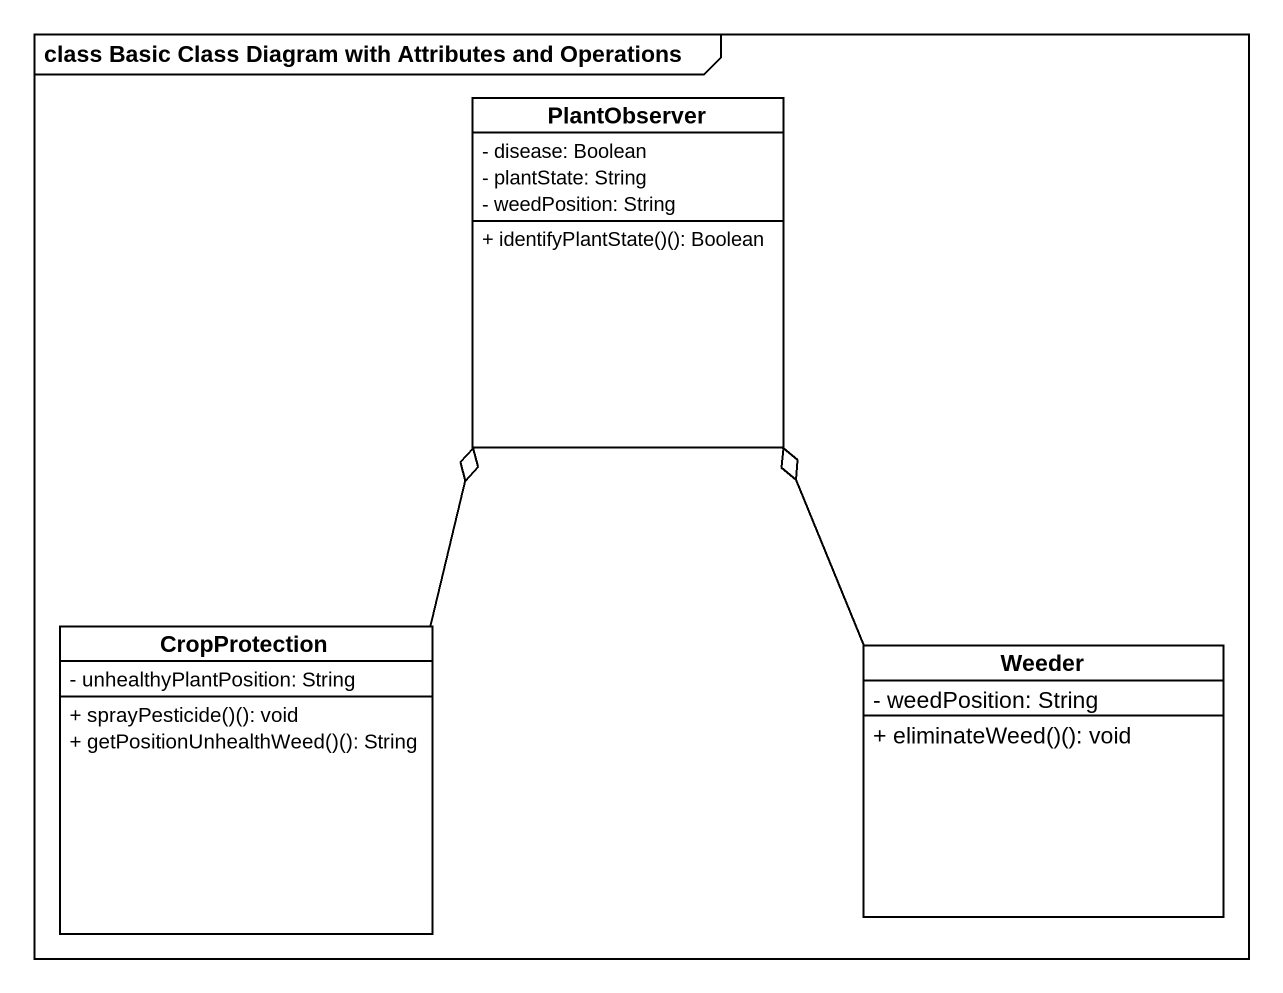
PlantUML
@startuml
mainframe class Basic Class Diagram with Attributes and Operations
hide circle
hide empty members
skinparam classAttributeIconSize 0
class PlantObserver {
  - disease: Boolean
  - plantState: String
  - weedPosition: String
  + identifyPlantState()(): Boolean
}
class CropProtection {
  - unhealthyPlantPosition: String
  + sprayPesticide()(): void
  + getPositionUnhealthWeed()(): String
}
class Weeder {
  - weedPosition: String
  + eliminateWeed()(): void
}
CropProtection -up-o PlantObserver
Weeder -up-o PlantObserver
@enduml
